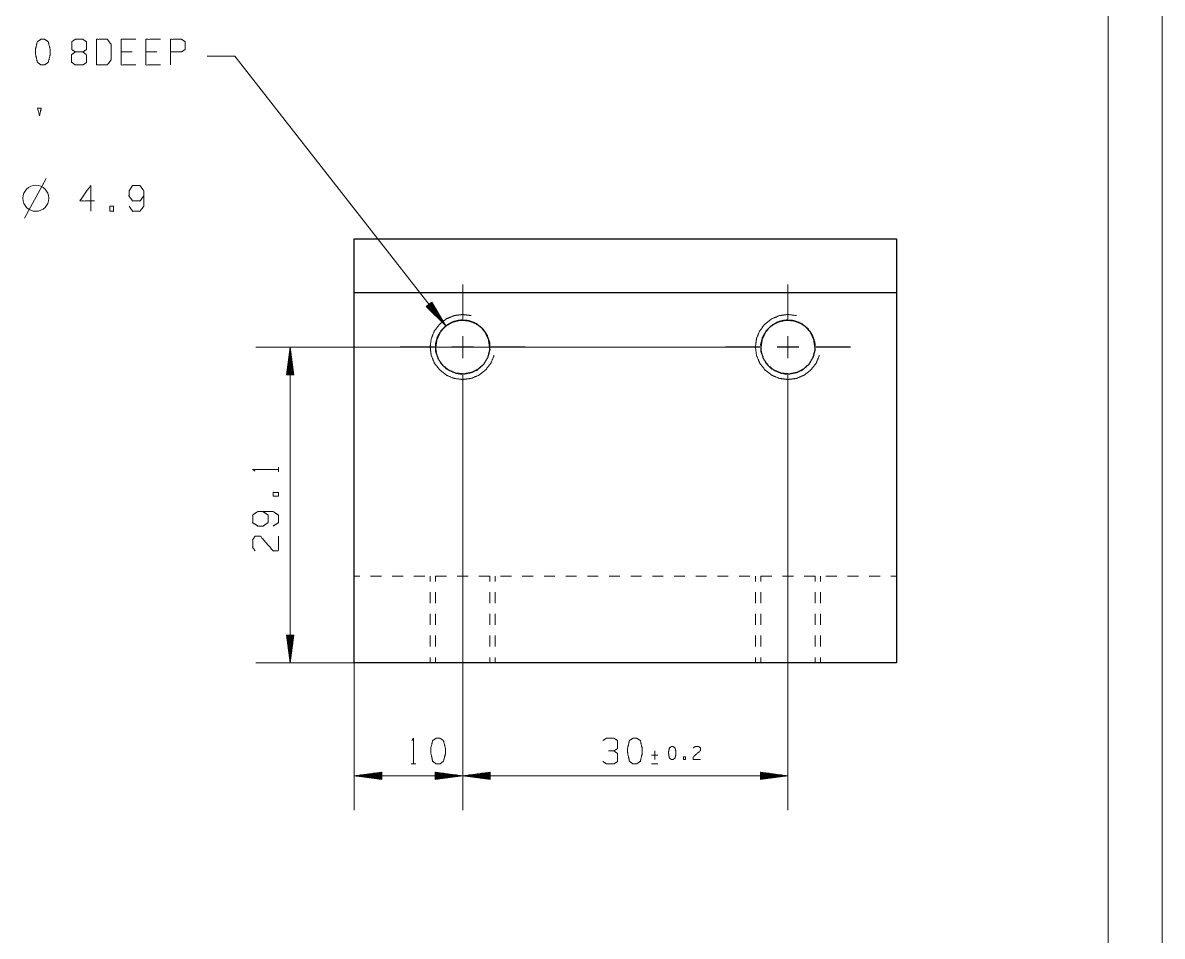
# Model space of a CAD drawing. Header units: millimetres. Extents: x 0 to 210, y 0 to 297.
# Drawn here: x 104.9 to 210, y 150.1 to 234.3 of the extents above; entities that cross this region are included whole.
import ezdxf

# ---------------------------------------------------------------- set-up
doc = ezdxf.new("R2010")
doc.units = ezdxf.units.MM
doc.layers.add('1', color=7, linetype='Continuous', true_color=0xffffff)

msp = doc.modelspace()

# ---------------------------------------------------------------- linework, layer by layer
at = {"layer": '1', "color": 132, "linetype": 'Continuous', "lineweight": 18}
for p, q in [((210, 0), (210, 297)), ((205, 5), (205, 292))]:
    msp.add_line(p, q, dxfattribs=at)
at = {"layer": '1', "color": 95, "linetype": 'Continuous', "lineweight": 18}
for p, q in [((114.99, 231.64), (113.98, 231.64)), ((117.27, 231.64), (116.26, 231.64)), ((105.07, 216.31), (107.07, 219.96)), ((128.48, 192.91), (128.48, 193.34)), ((163.2, 167.17), (163.2, 166.37)), ((163.48, 166.77), (162.91, 166.77)), ((140.73, 165.96), (141.15, 165.96)), ((162.91, 165.98), (163.48, 165.98))]:
    msp.add_line(p, q, dxfattribs=at)
at = {"layer": '1', "color": 13, "linetype": 'Continuous', "lineweight": 18}
for p, q in [((124.45, 231.25), (121.91, 231.25)), ((124.45, 231.25), (143.94, 206.36)), ((142.64, 208.57), (142.11, 208.16)), ((142.11, 208.16), (142.13, 208.14)), ((142.11, 208.16), (142.13, 208.14)), ((142.11, 208.16), (143.94, 206.36)), ((142.15, 208.19), (142.41, 207.86)), ((142.19, 208.22), (142.69, 207.59)), ((142.23, 208.25), (142.97, 207.32)), ((142.27, 208.29), (143.24, 207.05)), ((142.31, 208.32), (143.52, 206.77)), ((142.35, 208.35), (143.8, 206.5)), ((142.39, 208.38), (143.84, 206.53)), ((142.43, 208.41), (143.64, 206.87)), ((142.47, 208.44), (143.44, 207.2)), ((142.51, 208.47), (143.25, 207.54)), ((142.55, 208.5), (143.05, 207.87)), ((142.59, 208.54), (142.85, 208.21)), ((142.63, 208.57), (142.65, 208.54)), ((142.63, 208.57), (142.65, 208.54)), ((143.94, 206.36), (142.64, 208.57)), ((169.71, 204.4), (126.4, 204.4)), ((129.57, 204.4), (129.24, 201.86)), ((129.55, 201.86), (129.55, 204.2)), ((129.91, 201.86), (129.57, 204.4)), ((129.57, 204.4), (129.57, 175.29)), ((129.6, 201.86), (129.6, 204.2)), ((129.4, 201.86), (129.4, 203.05)), ((129.45, 201.86), (129.45, 203.43)), ((129.5, 201.86), (129.5, 203.82)), ((129.65, 201.86), (129.65, 203.82)), ((129.7, 201.86), (129.7, 203.43)), ((129.75, 201.86), (129.75, 203.05)), ((129.24, 201.86), (129.24, 201.89)), ((129.24, 201.86), (129.24, 201.89)), ((129.24, 201.86), (129.91, 201.86)), ((129.29, 201.86), (129.29, 202.27)), ((129.34, 201.86), (129.34, 202.66)), ((129.8, 201.86), (129.8, 202.66)), ((129.85, 201.86), (129.85, 202.27)), ((129.9, 201.86), (129.9, 201.89)), ((129.9, 201.86), (129.9, 201.89)), ((145.48, 198.65), (145.48, 161.69)), ((145.48, 198.65), (145.48, 161.69)), ((175.48, 198.65), (175.48, 161.69)), ((135.48, 187.32), (135.48, 161.69)), ((129.24, 177.83), (129.24, 177.79)), ((129.24, 177.83), (129.24, 177.79)), ((129.24, 177.83), (129.57, 175.29)), ((129.91, 177.83), (129.24, 177.83)), ((129.29, 177.83), (129.29, 177.41)), ((129.34, 177.83), (129.34, 177.02)), ((129.4, 177.83), (129.4, 176.64)), ((129.45, 177.83), (129.45, 176.25)), ((129.5, 177.83), (129.5, 175.87)), ((129.55, 177.83), (129.55, 175.48)), ((129.57, 175.29), (129.91, 177.83)), ((129.6, 177.83), (129.6, 175.48)), ((129.65, 177.83), (129.65, 175.87)), ((129.7, 177.83), (129.7, 176.25)), ((129.75, 177.83), (129.75, 176.64)), ((129.8, 177.83), (129.8, 177.02)), ((129.85, 177.83), (129.85, 177.41)), ((129.9, 177.83), (129.9, 177.79)), ((129.9, 177.83), (129.9, 177.79)), ((135.48, 175.29), (126.4, 175.29)), ((138.02, 165.2), (135.48, 164.87)), ((138.02, 165.04), (136.83, 165.04)), ((138.02, 165.1), (137.22, 165.1)), ((138.02, 165.15), (137.6, 165.15)), ((138.02, 165.2), (137.99, 165.2)), ((138.02, 165.2), (137.99, 165.2)), ((138.02, 164.53), (138.02, 165.2)), ((142.94, 165.2), (142.97, 165.2)), ((142.94, 165.2), (142.97, 165.2)), ((142.94, 165.2), (142.94, 164.53)), ((145.48, 164.87), (142.94, 165.2)), ((142.94, 165.15), (143.36, 165.15)), ((142.94, 165.1), (143.74, 165.1)), ((142.94, 165.04), (144.13, 165.04)), ((148.02, 165.2), (145.48, 164.87)), ((148.02, 165.04), (146.83, 165.04)), ((148.02, 165.1), (147.22, 165.1)), ((148.02, 165.15), (147.6, 165.15)), ((148.02, 165.2), (147.99, 165.2)), ((148.02, 165.2), (147.99, 165.2)), ((148.02, 164.53), (148.02, 165.2)), ((172.94, 165.2), (172.97, 165.2)), ((172.94, 165.2), (172.97, 165.2)), ((172.94, 165.2), (172.94, 164.53)), ((175.48, 164.87), (172.94, 165.2)), ((172.94, 165.15), (173.36, 165.15)), ((172.94, 165.1), (173.74, 165.1)), ((172.94, 165.04), (174.13, 165.04)), ((135.48, 164.87), (138.02, 164.53)), ((145.48, 164.87), (135.48, 164.87)), ((138.02, 164.89), (135.67, 164.89)), ((138.02, 164.84), (135.67, 164.84)), ((138.02, 164.94), (136.06, 164.94)), ((138.02, 164.79), (136.06, 164.79)), ((138.02, 164.99), (136.45, 164.99)), ((138.02, 164.74), (136.45, 164.74)), ((138.02, 164.69), (136.83, 164.69)), ((138.02, 164.64), (137.22, 164.64)), ((138.02, 164.59), (137.6, 164.59)), ((138.02, 164.54), (137.99, 164.54)), ((138.02, 164.54), (137.99, 164.54)), ((142.94, 164.99), (144.52, 164.99)), ((142.94, 164.94), (144.9, 164.94)), ((142.94, 164.89), (145.29, 164.89)), ((142.94, 164.53), (145.48, 164.87)), ((142.94, 164.84), (145.29, 164.84)), ((142.94, 164.79), (144.9, 164.79)), ((142.94, 164.74), (144.52, 164.74)), ((142.94, 164.69), (144.13, 164.69)), ((142.94, 164.64), (143.74, 164.64)), ((142.94, 164.59), (143.36, 164.59)), ((142.94, 164.54), (142.97, 164.54)), ((142.94, 164.54), (142.97, 164.54)), ((145.48, 164.87), (148.02, 164.53)), ((145.48, 164.87), (175.48, 164.87)), ((148.02, 164.89), (145.67, 164.89)), ((148.02, 164.84), (145.67, 164.84)), ((148.02, 164.94), (146.06, 164.94)), ((148.02, 164.79), (146.06, 164.79)), ((148.02, 164.99), (146.45, 164.99)), ((148.02, 164.74), (146.45, 164.74)), ((148.02, 164.69), (146.83, 164.69)), ((148.02, 164.64), (147.22, 164.64)), ((148.02, 164.59), (147.6, 164.59)), ((148.02, 164.54), (147.99, 164.54)), ((148.02, 164.54), (147.99, 164.54)), ((172.94, 164.99), (174.52, 164.99)), ((172.94, 164.94), (174.9, 164.94)), ((172.94, 164.89), (175.29, 164.89)), ((172.94, 164.53), (175.48, 164.87)), ((172.94, 164.84), (175.29, 164.84)), ((172.94, 164.79), (174.9, 164.79)), ((172.94, 164.74), (174.52, 164.74)), ((172.94, 164.69), (174.13, 164.69)), ((172.94, 164.64), (173.74, 164.64)), ((172.94, 164.59), (173.36, 164.59)), ((172.94, 164.54), (172.97, 164.54)), ((172.94, 164.54), (172.97, 164.54))]:
    msp.add_line(p, q, dxfattribs=at)
at = {"layer": '1', "color": 43, "linetype": 'Continuous', "lineweight": 18}
for p, q in [((135.98, 214.4), (135.48, 214.4)), ((137.98, 214.4), (136.98, 214.4)), ((139.98, 214.4), (138.98, 214.4)), ((141.98, 214.4), (140.98, 214.4)), ((143.98, 214.4), (142.98, 214.4)), ((145.98, 214.4), (144.98, 214.4)), ((147.98, 214.4), (146.98, 214.4)), ((149.98, 214.4), (148.98, 214.4)), ((151.98, 214.4), (150.98, 214.4)), ((153.98, 214.4), (152.98, 214.4)), ((155.98, 214.4), (154.98, 214.4)), ((157.98, 214.4), (156.98, 214.4)), ((159.98, 214.4), (158.98, 214.4)), ((161.98, 214.4), (160.98, 214.4)), ((163.98, 214.4), (162.98, 214.4)), ((165.98, 214.4), (164.98, 214.4)), ((167.98, 214.4), (166.98, 214.4)), ((169.98, 214.4), (168.98, 214.4)), ((171.98, 214.4), (170.98, 214.4)), ((173.98, 214.4), (172.98, 214.4)), ((175.98, 214.4), (174.98, 214.4)), ((177.98, 214.4), (176.98, 214.4)), ((179.98, 214.4), (178.98, 214.4)), ((181.98, 214.4), (180.98, 214.4)), ((183.98, 214.4), (182.98, 214.4)), ((185.48, 214.4), (184.98, 214.4)), ((142.98, 204.42), (142.98, 204.41)), ((142.98, 204.4), (143.05, 203.93)), ((142.98, 204.4), (142.98, 204.4)), ((147.85, 203.68), (147.97, 204.13)), ((147.97, 204.13), (147.97, 204.2)), ((147.98, 204.41), (147.98, 204.42)), ((147.98, 204.33), (147.98, 204.4)), ((147.98, 204.4), (147.98, 204.4)), ((172.98, 204.42), (172.98, 204.41)), ((172.98, 204.4), (173.05, 203.93)), ((172.98, 204.4), (172.98, 204.4)), ((177.85, 203.68), (177.97, 204.13)), ((177.97, 204.13), (177.97, 204.2)), ((177.98, 204.41), (177.98, 204.42)), ((177.98, 204.33), (177.98, 204.4)), ((177.98, 204.4), (177.98, 204.4)), ((135.48, 183.29), (135.98, 183.29)), ((136.98, 183.29), (137.98, 183.29)), ((138.98, 183.29), (139.98, 183.29)), ((140.98, 183.29), (141.98, 183.29)), ((142.48, 182.79), (142.48, 183.29)), ((142.98, 183.29), (142.98, 182.79)), ((142.98, 183.29), (143.98, 183.29)), ((144.98, 183.29), (145.98, 183.29)), ((146.98, 183.29), (147.98, 183.29)), ((147.98, 182.79), (147.98, 183.29)), ((148.48, 182.79), (148.48, 183.29)), ((148.98, 183.29), (149.98, 183.29)), ((150.98, 183.29), (151.98, 183.29)), ((152.98, 183.29), (153.98, 183.29)), ((154.98, 183.29), (155.98, 183.29)), ((156.98, 183.29), (157.98, 183.29)), ((158.98, 183.29), (159.98, 183.29)), ((160.98, 183.29), (161.98, 183.29)), ((162.98, 183.29), (163.98, 183.29)), ((164.98, 183.29), (165.98, 183.29)), ((166.98, 183.29), (167.98, 183.29)), ((168.98, 183.29), (169.98, 183.29)), ((170.98, 183.29), (171.98, 183.29)), ((172.48, 182.79), (172.48, 183.29)), ((172.98, 183.29), (172.98, 182.79)), ((172.98, 183.29), (173.98, 183.29)), ((174.98, 183.29), (175.98, 183.29)), ((176.98, 183.29), (177.98, 183.29)), ((177.98, 182.79), (177.98, 183.29)), ((178.48, 182.79), (178.48, 183.29)), ((178.98, 183.29), (179.98, 183.29)), ((180.98, 183.29), (181.98, 183.29)), ((182.98, 183.29), (183.98, 183.29)), ((184.98, 183.29), (185.48, 183.29)), ((142.48, 180.79), (142.48, 181.79)), ((142.98, 181.79), (142.98, 180.79)), ((147.98, 180.79), (147.98, 181.79)), ((148.48, 180.79), (148.48, 181.79)), ((172.48, 180.79), (172.48, 181.79)), ((172.98, 181.79), (172.98, 180.79)), ((177.98, 180.79), (177.98, 181.79)), ((178.48, 180.79), (178.48, 181.79)), ((142.48, 178.79), (142.48, 179.79)), ((142.98, 179.79), (142.98, 178.79)), ((147.98, 178.79), (147.98, 179.79)), ((148.48, 178.79), (148.48, 179.79)), ((172.48, 178.79), (172.48, 179.79)), ((172.98, 179.79), (172.98, 178.79)), ((177.98, 178.79), (177.98, 179.79)), ((178.48, 178.79), (178.48, 179.79)), ((142.48, 176.79), (142.48, 177.79)), ((142.98, 177.79), (142.98, 176.79)), ((147.98, 176.79), (147.98, 177.79)), ((148.48, 176.79), (148.48, 177.79)), ((172.48, 176.79), (172.48, 177.79)), ((172.98, 177.79), (172.98, 176.79)), ((177.98, 176.79), (177.98, 177.79)), ((178.48, 176.79), (178.48, 177.79)), ((142.48, 175.29), (142.48, 175.79)), ((142.98, 175.79), (142.98, 175.29)), ((147.98, 175.29), (147.98, 175.79)), ((148.48, 175.29), (148.48, 175.79)), ((172.48, 175.29), (172.48, 175.79)), ((172.98, 175.79), (172.98, 175.29)), ((177.98, 175.29), (177.98, 175.79)), ((178.48, 175.29), (178.48, 175.79))]:
    msp.add_line(p, q, dxfattribs=at)
at = {"layer": '1', "color": 30, "linetype": 'Continuous', "lineweight": 25}
for p, q in [((135.48, 214.4), (185.48, 214.4)), ((135.48, 209.42), (135.48, 214.4)), ((185.48, 214.4), (185.48, 209.42)), ((185.48, 209.42), (135.48, 209.42)), ((135.48, 187.32), (135.48, 209.42)), ((185.48, 209.42), (185.48, 187.32)), ((185.48, 175.29), (135.48, 175.29))]:
    msp.add_line(p, q, dxfattribs=at)
at = {"layer": '1', "color": 252, "linetype": 'Continuous', "lineweight": 18}
for p, q in [((145.48, 207.01), (145.48, 210.18)), ((145.48, 206.99), (145.48, 210.16)), ((175.48, 207.01), (175.48, 210.18)), ((175.48, 206.99), (175.48, 210.16)), ((145.48, 203.41), (145.48, 205.42)), ((145.48, 203.39), (145.48, 205.4)), ((175.48, 203.41), (175.48, 205.42)), ((175.48, 203.39), (175.48, 205.4)), ((142.89, 204.42), (139.71, 204.42)), ((142.89, 204.4), (139.71, 204.4)), ((144.48, 204.42), (146.48, 204.42)), ((144.48, 204.4), (146.48, 204.4)), ((148.07, 204.42), (151.25, 204.42)), ((148.07, 204.4), (151.25, 204.4)), ((172.89, 204.42), (169.71, 204.42)), ((172.89, 204.4), (169.71, 204.4)), ((174.48, 204.42), (176.48, 204.42)), ((174.48, 204.4), (176.48, 204.4)), ((178.07, 204.42), (181.25, 204.42)), ((178.07, 204.4), (181.25, 204.4)), ((145.48, 201.83), (145.48, 198.65)), ((145.48, 201.81), (145.48, 198.63)), ((175.48, 201.83), (175.48, 198.65)), ((175.48, 201.81), (175.48, 198.63))]:
    msp.add_line(p, q, dxfattribs=at)
at = {"layer": '1', "color": 95, "linetype": 'Continuous', "lineweight": 18}
msp.add_circle((106.11, 218.14), 1.2, dxfattribs=at)
for points, knots in [([(106.92, 230.44), (107.26, 230.69), (107.43, 231.39), (107.43, 231.86), (107.26, 232.59), (106.92, 232.81), (106.58, 232.81), (106.25, 232.59), (106.07, 231.86), (106.09, 231.39), (106.25, 230.69), (106.58, 230.44), (106.92, 230.44)], [0, 0, 0.067524, 0.183971, 0.260585, 0.380944, 0.446141, 0.500306, 0.565504, 0.685863, 0.762529, 0.878311, 0.945835, 1, 1]), ([(109.75, 231.64), (109.43, 231.86), (109.43, 232.59), (109.75, 232.81), (110.44, 232.81), (110.77, 232.59), (110.77, 231.86), (110.44, 231.64), (109.75, 231.64), (109.41, 231.39), (109.41, 230.69), (109.75, 230.44), (110.44, 230.44), (110.77, 230.66), (110.77, 231.39), (110.44, 231.64)], [0, 0, 0.047575, 0.136086, 0.18366, 0.267816, 0.317166, 0.405678, 0.45503, 0.539186, 0.590298, 0.675758, 0.72687, 0.811026, 0.860377, 0.948888, 1, 1]), ([(111.71, 230.44), (112.7, 230.44), (113.05, 230.91), (113.05, 232.34), (112.7, 232.81), (111.71, 232.81), (111.71, 230.44)], [0, 0, 0.142135, 0.227159, 0.431789, 0.516816, 0.658951, 1, 1]), ([(115.33, 230.44), (113.98, 230.44), (113.98, 232.81), (115.33, 232.81)], [0, 0, 0.26539, 0.73461, 1, 1]), ([(117.6, 230.44), (116.26, 230.44), (116.26, 232.81), (117.6, 232.81)], [0, 0, 0.26539, 0.73461, 1, 1]), ([(118.54, 230.44), (118.54, 232.81), (119.54, 232.81), (119.88, 232.59), (119.88, 231.86), (119.53, 231.64), (118.54, 231.64)], [0, 0, 0.401145, 0.571312, 0.639587, 0.762042, 0.83282, 1, 1]), ([(106.45, 225.76), (106.27, 226.46), (106.61, 226.46), (106.45, 225.76)], [0, 0, 0.406598, 0.595725, 1, 1]), ([(111.51, 217.89), (110.16, 217.89), (111.17, 219.32), (111.17, 216.94)], [0, 0, 0.245868, 0.565294, 1, 1]), ([(114.72, 217.42), (115.03, 216.94), (115.72, 216.94), (116.06, 217.42), (116.06, 218.84), (115.72, 219.32), (115.03, 219.32), (114.72, 218.84), (114.7, 218.37), (115.03, 217.89), (115.72, 217.89), (116.06, 218.37)], [0, 0, 0.076855, 0.169523, 0.247725, 0.439294, 0.517499, 0.610167, 0.687024, 0.750923, 0.829127, 0.921796, 1, 1]), ([(112.93, 216.94), (113.27, 216.94), (113.27, 217.42), (112.93, 217.42), (112.93, 216.94)], [0, 0, 0.207091, 0.5, 0.707091, 1, 1]), ([(126.31, 192.98), (126.11, 193.13), (128.48, 193.13)], [0, 0, 0.093486, 1, 1]), ([(128.48, 190.67), (128.48, 191.01), (128.01, 191.01), (128.01, 190.67), (128.48, 190.67)], [0, 0, 0.207092, 0.5, 0.707092, 1, 1]), ([(128.01, 187.9), (128.48, 188.22), (128.48, 188.91), (128.01, 189.24), (126.58, 189.24), (126.11, 188.91), (126.11, 188.22), (126.58, 187.9), (127.06, 187.88), (127.53, 188.22), (127.53, 188.91), (127.06, 189.24)], [0, 0, 0.076856, 0.169524, 0.247728, 0.439296, 0.517501, 0.610169, 0.687025, 0.750925, 0.829127, 0.921796, 1, 1]), ([(126.33, 185.62), (126.11, 185.94), (126.11, 186.63), (126.33, 186.97), (126.81, 186.97), (128.01, 185.61), (128.48, 185.62), (128.48, 186.97)], [0, 0, 0.069691, 0.192976, 0.265274, 0.350227, 0.67474, 0.759752, 1, 1]), ([(140.8, 168.13), (140.94, 168.33), (140.94, 165.96)], [0, 0, 0.093491, 1, 1]), ([(143.38, 165.96), (143.71, 166.21), (143.89, 166.91), (143.89, 167.38), (143.71, 168.11), (143.38, 168.33), (143.04, 168.33), (142.71, 168.11), (142.53, 167.38), (142.55, 166.91), (142.71, 166.21), (143.04, 165.96), (143.38, 165.96)], [0, 0, 0.067526, 0.183971, 0.260583, 0.380942, 0.446141, 0.500306, 0.565505, 0.685864, 0.762529, 0.87831, 0.945835, 1, 1]), ([(159.43, 167.16), (159.77, 167.38), (159.77, 168.11), (159.43, 168.33), (158.74, 168.33), (158.41, 168.11)], [0, 0, 0.153876, 0.429852, 0.58373, 0.846125, 1, 1]), ([(161.53, 165.96), (161.87, 166.21), (162.04, 166.91), (162.04, 167.38), (161.87, 168.11), (161.53, 168.33), (161.19, 168.33), (160.86, 168.11), (160.68, 167.38), (160.7, 166.91), (160.86, 166.21), (161.19, 165.96), (161.53, 165.96)], [0, 0, 0.067526, 0.183971, 0.260583, 0.380943, 0.446142, 0.500306, 0.565505, 0.685864, 0.762529, 0.87831, 0.945835, 1, 1]), ([(158.42, 166.18), (158.74, 165.96), (159.43, 165.96), (159.77, 166.18), (159.77, 166.91), (159.43, 167.16), (158.92, 167.16)], [0, 0, 0.12412, 0.343687, 0.472447, 0.703377, 0.836734, 1, 1]), ([(164.89, 166.37), (165.06, 166.49), (165.15, 166.84), (165.15, 167.08), (165.06, 167.44), (164.89, 167.55), (164.72, 167.55), (164.55, 167.44), (164.47, 167.08), (164.48, 166.84), (164.55, 166.49), (164.72, 166.37), (164.89, 166.37)], [0, 0, 0.067528, 0.183971, 0.260585, 0.380943, 0.446142, 0.500305, 0.565504, 0.685864, 0.76253, 0.878309, 0.945837, 1, 1]), ([(166.75, 167.44), (166.91, 167.55), (167.26, 167.55), (167.42, 167.44), (167.42, 167.2), (166.74, 166.6), (166.75, 166.37), (167.42, 166.37)], [0, 0, 0.069691, 0.192975, 0.265273, 0.350228, 0.674739, 0.759753, 1, 1]), ([(165.86, 166.37), (166.03, 166.37), (166.03, 166.6), (165.86, 166.6), (165.86, 166.37)], [0, 0, 0.207082, 0.5, 0.707082, 1, 1])]:
    msp.add_open_spline(points, degree=1, knots=knots, dxfattribs=at)
at = {"layer": '1', "color": 30, "linetype": 'Continuous', "lineweight": 13}
for points, knots in [([(146.26, 207.32), (145.48, 207.42), (144.7, 207.32), (143.98, 207.02), (143.36, 206.54), (142.88, 205.92), (142.58, 205.19), (142.48, 204.42), (142.58, 203.64), (142.88, 202.92), (143.36, 202.3), (143.98, 201.82), (144.7, 201.52), (145.48, 201.42), (146.26, 201.52), (146.98, 201.82), (147.6, 202.3), (148.08, 202.92), (148.38, 203.64)], [0, 0, 0.055556, 0.111111, 0.166667, 0.222222, 0.277779, 0.333334, 0.388889, 0.444444, 0.5, 0.555555, 0.61111, 0.666666, 0.722222, 0.777777, 0.833333, 0.888889, 0.944444, 1, 1]), ([(176.26, 207.32), (175.48, 207.42), (174.7, 207.32), (173.98, 207.02), (173.36, 206.54), (172.88, 205.92), (172.58, 205.19), (172.48, 204.42), (172.58, 203.64), (172.88, 202.92), (173.36, 202.3), (173.98, 201.82), (174.7, 201.52), (175.48, 201.42), (176.26, 201.52), (176.98, 201.82), (177.6, 202.3), (178.08, 202.92), (178.38, 203.64)], [0, 0, 0.055556, 0.111111, 0.166668, 0.222223, 0.277779, 0.333334, 0.388889, 0.444444, 0.5, 0.555556, 0.61111, 0.666667, 0.722222, 0.777778, 0.833333, 0.888888, 0.944444, 1, 1])]:
    msp.add_open_spline(points, degree=1, knots=knots, dxfattribs=at)
at = {"layer": '1', "color": 30, "linetype": 'Continuous', "lineweight": 25}
for points, knots in [([(147.98, 204.4), (147.88, 205.1), (147.58, 205.75), (147.12, 206.29), (146.52, 206.67), (145.84, 206.87), (145.12, 206.87), (144.44, 206.67), (143.84, 206.29), (143.38, 205.75), (143.08, 205.1), (142.98, 204.4)], [0, 0, 0.090909, 0.181817, 0.272728, 0.363636, 0.454545, 0.545454, 0.636364, 0.727273, 0.818181, 0.90909, 1, 1]), ([(142.99, 204.68), (143.02, 203.97), (143.25, 203.29), (143.65, 202.71), (144.21, 202.27), (144.87, 201.99), (145.58, 201.92), (146.28, 202.05), (146.91, 202.37), (147.43, 202.85), (147.79, 203.47), (147.97, 204.16), (147.94, 204.87), (147.71, 205.54), (147.31, 206.13), (146.75, 206.57), (146.09, 206.84), (145.39, 206.92), (144.69, 206.79), (144.05, 206.47), (143.53, 205.98), (143.17, 205.37), (142.99, 204.68)], [0, 0, 0.045454, 0.090909, 0.136363, 0.181818, 0.227273, 0.272727, 0.318182, 0.363637, 0.409091, 0.454545, 0.500001, 0.545454, 0.590909, 0.636364, 0.681818, 0.727273, 0.772728, 0.818182, 0.863636, 0.909092, 0.954546, 1, 1]), ([(177.98, 204.4), (177.88, 205.1), (177.58, 205.75), (177.12, 206.29), (176.52, 206.67), (175.84, 206.87), (175.12, 206.87), (174.44, 206.67), (173.84, 206.29), (173.38, 205.75), (173.08, 205.1), (172.98, 204.4)], [0, 0, 0.090909, 0.181817, 0.272728, 0.363636, 0.454546, 0.545456, 0.636364, 0.727273, 0.818181, 0.90909, 1, 1]), ([(172.99, 204.68), (173.02, 203.97), (173.25, 203.29), (173.65, 202.71), (174.21, 202.27), (174.87, 201.99), (175.58, 201.92), (176.28, 202.05), (176.91, 202.37), (177.43, 202.85), (177.79, 203.47), (177.97, 204.16), (177.94, 204.87), (177.71, 205.54), (177.31, 206.13), (176.75, 206.57), (176.09, 206.84), (175.39, 206.92), (174.69, 206.79), (174.05, 206.47), (173.53, 205.98), (173.17, 205.37), (172.99, 204.68)], [0, 0, 0.045454, 0.090909, 0.136363, 0.181818, 0.227273, 0.272728, 0.318182, 0.363636, 0.40909, 0.454545, 0.500001, 0.545454, 0.590909, 0.636363, 0.681818, 0.727272, 0.772727, 0.818182, 0.863637, 0.909092, 0.954546, 1, 1]), ([(135.48, 175.29), (135.48, 175.7), (135.48, 176.2), (135.48, 177.77), (135.48, 180), (135.48, 182.72), (135.48, 185.75), (135.48, 187.32)], [0, 0, 0.034099, 0.076174, 0.206776, 0.391436, 0.617525, 0.869583, 1, 1]), ([(185.48, 187.32), (185.48, 184.21), (185.48, 181.31), (185.48, 178.81), (185.48, 176.9), (185.48, 175.7), (185.48, 175.29)], [0, 0, 0.258644, 0.499787, 0.70694, 0.865936, 0.965901, 1, 1])]:
    msp.add_open_spline(points, degree=1, knots=knots, dxfattribs=at)
at = {"layer": '1', "color": 43, "linetype": 'Continuous', "lineweight": 18}
for points, knots in [([(143.39, 203.05), (143.43, 202.97), (143.95, 202.42), (144.03, 202.37)], [0, 0, 0.099989, 0.899999, 1, 1]), ([(146.71, 202.23), (146.8, 202.27), (147.37, 202.76), (147.42, 202.84)], [0, 0, 0.099997, 0.900013, 1, 1]), ([(173.39, 203.05), (173.43, 202.97), (173.95, 202.42), (174.03, 202.37)], [0, 0, 0.099994, 0.899998, 1, 1]), ([(176.71, 202.23), (176.8, 202.27), (177.37, 202.76), (177.42, 202.84)], [0, 0, 0.099998, 0.900012, 1, 1]), ([(144.89, 202), (145.35, 201.9), (145.82, 201.95)], [0, 0, 0.500002, 1, 1]), ([(174.89, 202), (175.35, 201.9), (175.82, 201.95)], [0, 0, 0.499981, 1, 1])]:
    msp.add_open_spline(points, degree=1, knots=knots, dxfattribs=at)

doc.saveas('drawing.dxf')
